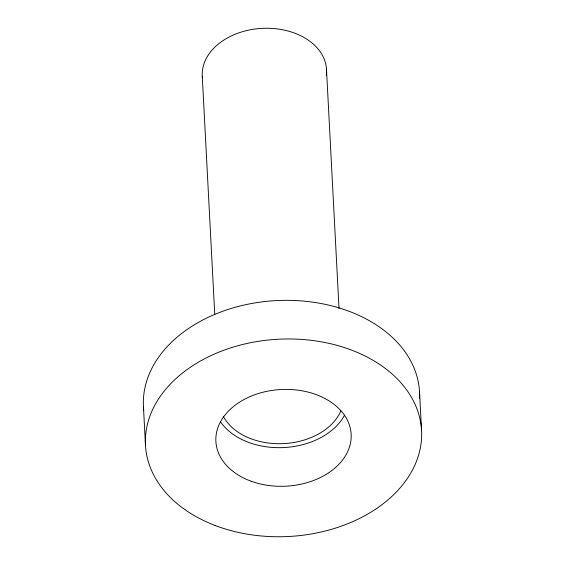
<?xml version="1.0" encoding="UTF-8"?>
<svg xmlns="http://www.w3.org/2000/svg" width="565" height="565" viewBox="0 0 565 565"><rect width="100%" height="100%" fill="white"/><g stroke="black" fill="none" stroke-linecap="round" stroke-linejoin="round"><path stroke-width="0.85" d="M419.52 391.679L421.547 430.311M326.478 69.149L339.021 308.504M202.277 76.353L214.771 314.825M143.454 406.758L145.48 445.397M344.586 415.134A67.736 48.399 -3 0 1 283.983 447.551A67.736 48.399 -3 0 1 220.364 421.589M143.736 410.197A138.241 98.769 -3 0 1 278.298 300.495A138.241 98.769 -3 0 1 419.576 398.572M202.411 77.899A62.207 44.444 -3 0 1 264.823 28.264A62.207 44.444 -3 0 1 326.266 75.357M340.808 411.009A62.207 44.444 -3 0 1 283.213 443.631A62.207 44.444 -3 0 1 223.295 416.349M215.11 525.478A138.241 98.769 -3 0 0 421.659 433.758A138.241 98.769 -3 0 0 213.768 354.326A138.241 98.769 -3 0 0 215.11 525.478M251.157 481.218A67.736 48.399 -3 0 0 351.183 434.902A67.736 48.399 -3 0 0 248.197 397.442A67.736 48.399 -3 0 0 251.157 481.218"/></g></svg>
